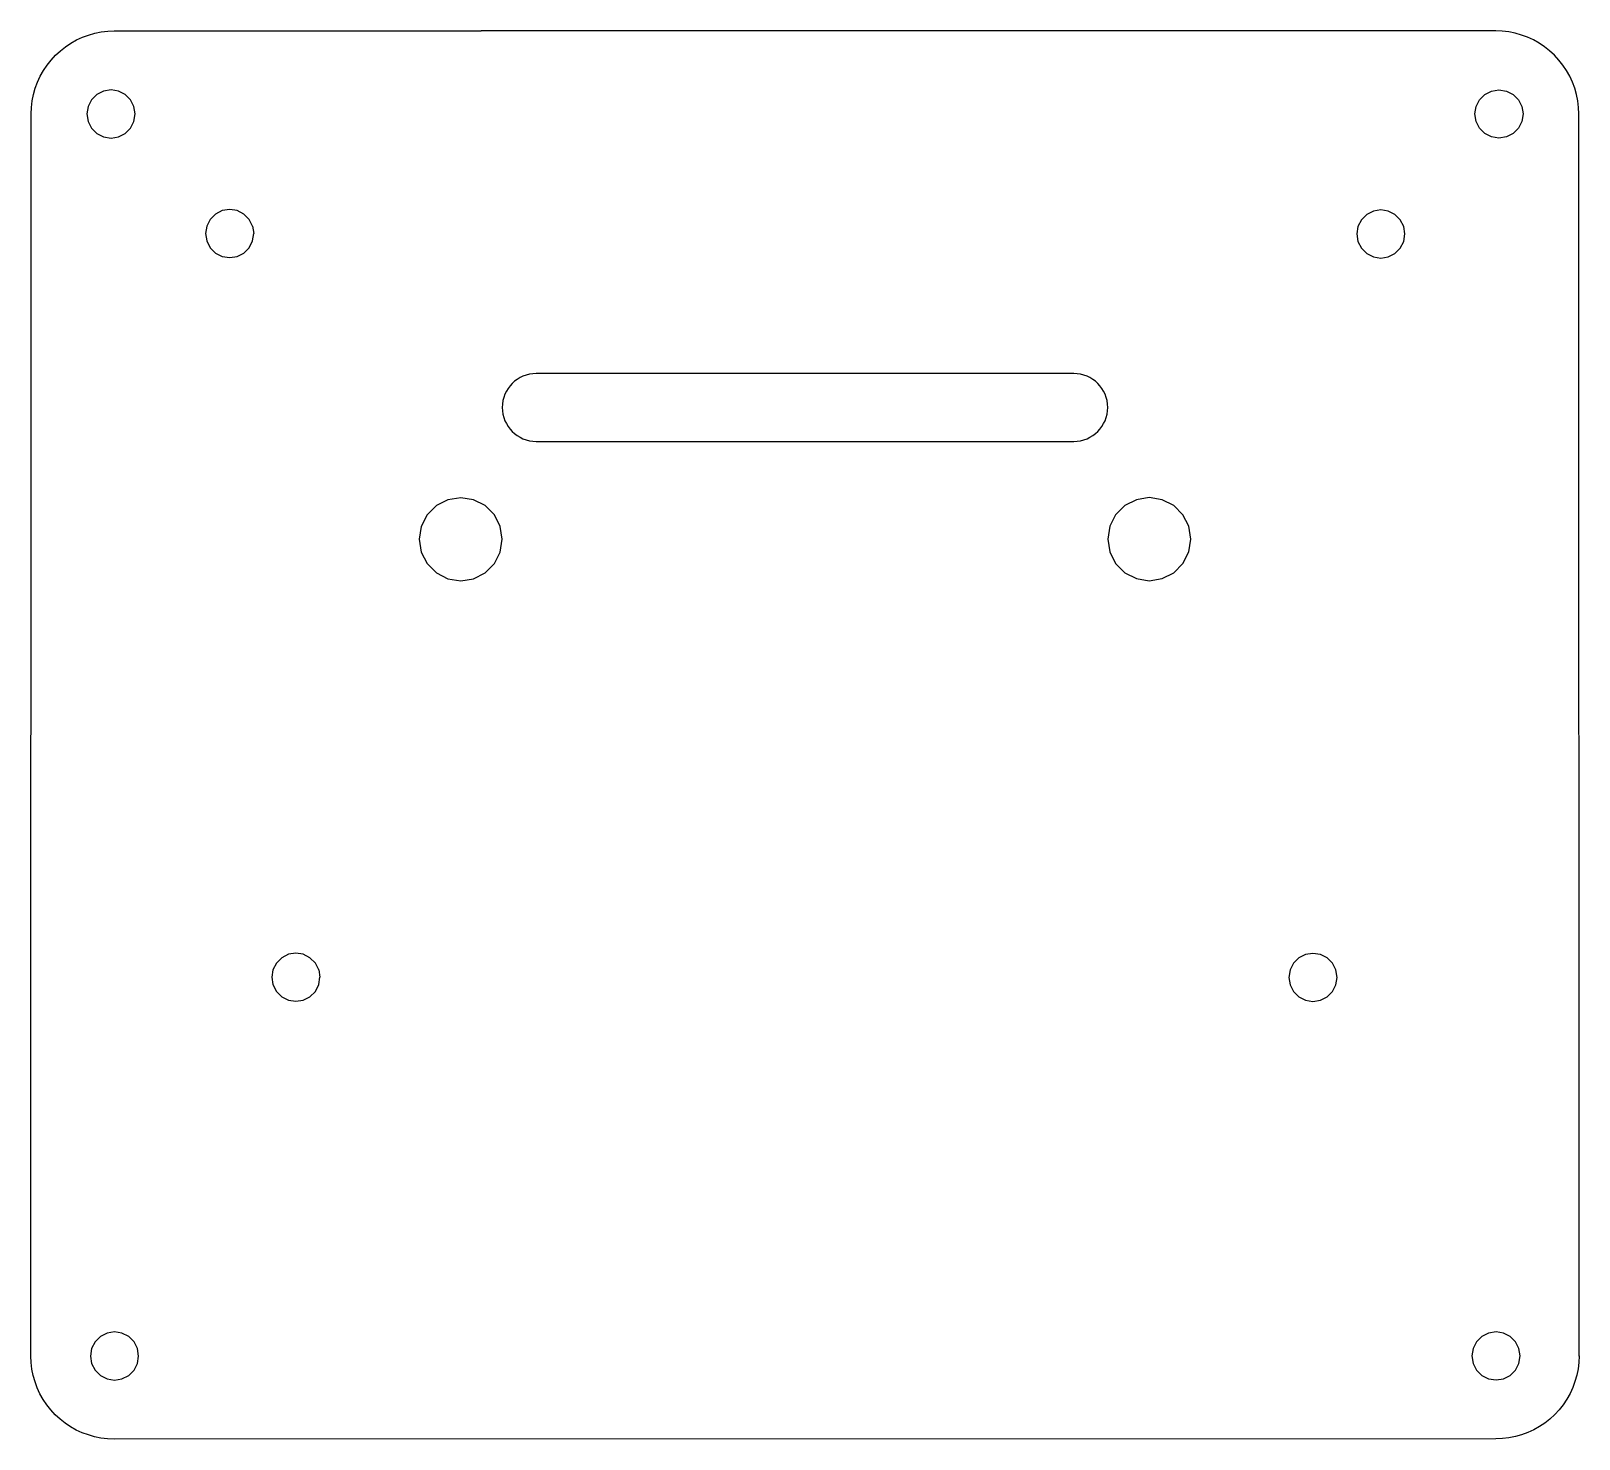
# Model space of a CAD drawing. Header units: millimetres. Extents: x 543.7 to 636.9, y 65.5 to 150.3.
import ezdxf

# ---------------------------------------------------------------- set-up
doc = ezdxf.new("R2010")
doc.units = ezdxf.units.MM
doc.header["$MEASUREMENT"] = 0
doc.layers.get('0').update_dxf_attribs({"lineweight": 0})

msp = doc.modelspace()

# ---------------------------------------------------------------- linework, layer by layer
at = {"color": 7, "lineweight": 25}
for p, q in [((547.149, 150.028), (547.527, 150.134)), ((547.527, 150.134), (547.911, 150.21)), ((547.911, 150.21), (548.301, 150.257)), ((548.301, 150.257), (548.695, 150.272)), ((548.695, 150.272), (570.775, 150.272)), ((631.875, 150.272), (570.775, 150.272)), ((632.269, 150.257), (631.875, 150.272)), ((632.659, 150.21), (632.269, 150.257)), ((633.043, 150.134), (632.659, 150.21)), ((633.421, 150.028), (633.043, 150.134)), ((545.447, 149.075), (545.756, 149.317)), ((545.756, 149.317), (546.081, 149.537)), ((546.081, 149.537), (546.424, 149.728)), ((546.424, 149.728), (546.781, 149.892)), ((546.781, 149.892), (547.149, 150.028)), ((633.789, 149.892), (633.421, 150.028)), ((634.146, 149.728), (633.789, 149.892)), ((634.489, 149.537), (634.146, 149.728)), ((634.814, 149.317), (634.489, 149.537)), ((635.123, 149.075), (634.814, 149.317)), ((544.649, 148.211), (544.892, 148.519)), ((544.892, 148.519), (545.159, 148.807)), ((545.159, 148.807), (545.447, 149.075)), ((635.411, 148.807), (635.123, 149.075)), ((635.678, 148.519), (635.411, 148.807)), ((635.921, 148.211), (635.678, 148.519)), ((544.075, 147.185), (544.239, 147.542)), ((544.239, 147.542), (544.43, 147.886)), ((544.43, 147.886), (544.649, 148.211)), ((636.14, 147.886), (635.921, 148.211)), ((636.331, 147.542), (636.14, 147.886)), ((636.495, 147.185), (636.331, 147.542)), ((543.756, 146.055), (543.832, 146.44)), ((543.832, 146.44), (543.938, 146.818)), ((543.938, 146.818), (544.075, 147.185)), ((547.646, 146.445), (547.325, 146.124)), ((548.05, 146.65), (547.646, 146.445)), ((548.499, 146.722), (548.05, 146.65)), ((548.947, 146.65), (548.499, 146.722)), ((549.352, 146.445), (548.947, 146.65)), ((549.671, 146.124), (549.352, 146.445)), ((630.899, 146.124), (631.218, 146.445)), ((631.218, 146.445), (631.623, 146.65)), ((631.623, 146.65), (632.071, 146.722)), ((632.071, 146.722), (632.52, 146.65)), ((632.52, 146.65), (632.924, 146.445)), ((632.924, 146.445), (633.245, 146.124)), ((636.632, 146.818), (636.495, 147.185)), ((636.738, 146.44), (636.632, 146.818)), ((636.814, 146.055), (636.738, 146.44)), ((543.694, 145.271), (543.709, 145.666)), ((543.709, 145.666), (543.756, 146.055)), ((547.119, 145.72), (547.048, 145.271)), ((547.325, 146.124), (547.119, 145.72)), ((549.878, 145.72), (549.671, 146.124)), ((549.948, 145.271), (549.878, 145.72)), ((630.622, 145.271), (630.692, 145.72)), ((630.692, 145.72), (630.899, 146.124)), ((633.245, 146.124), (633.451, 145.72)), ((633.451, 145.72), (633.522, 145.271)), ((636.861, 145.666), (636.814, 146.055)), ((636.876, 145.271), (636.861, 145.666)), ((543.675, 70.462), (543.694, 145.271)), ((547.048, 145.271), (547.119, 144.823)), ((547.119, 144.823), (547.325, 144.418)), ((549.671, 144.418), (549.878, 144.823)), ((549.878, 144.823), (549.948, 145.271)), ((630.692, 144.823), (630.622, 145.271)), ((630.899, 144.418), (630.692, 144.823)), ((633.451, 144.823), (633.245, 144.418)), ((633.522, 145.271), (633.451, 144.823)), ((636.895, 70.462), (636.876, 145.271)), ((547.325, 144.418), (547.646, 144.098)), ((547.646, 144.098), (548.05, 143.891)), ((548.05, 143.891), (548.499, 143.821)), ((548.499, 143.821), (548.947, 143.891)), ((548.947, 143.891), (549.352, 144.098)), ((549.352, 144.098), (549.671, 144.418)), ((631.218, 144.098), (630.899, 144.418)), ((631.623, 143.891), (631.218, 144.098)), ((632.071, 143.821), (631.623, 143.891)), ((632.52, 143.891), (632.071, 143.821)), ((632.924, 144.098), (632.52, 143.891)), ((633.245, 144.418), (632.924, 144.098)), ((554.467, 138.923), (554.262, 138.517)), ((554.788, 139.244), (554.467, 138.923)), ((555.192, 139.449), (554.788, 139.244)), ((555.641, 139.519), (555.192, 139.449)), ((556.089, 139.449), (555.641, 139.519)), ((556.492, 139.244), (556.089, 139.449)), ((556.814, 138.923), (556.492, 139.244)), ((557.02, 138.517), (556.814, 138.923)), ((624.108, 139.217), (623.787, 138.896)), ((624.511, 139.422), (624.108, 139.217)), ((624.961, 139.493), (624.511, 139.422)), ((625.409, 139.422), (624.961, 139.493)), ((625.812, 139.217), (625.409, 139.422)), ((626.134, 138.896), (625.812, 139.217)), ((554.262, 138.517), (554.19, 138.07)), ((554.19, 138.07), (554.262, 137.622)), ((557.02, 138.517), (557.091, 138.07)), ((557.02, 137.622), (557.091, 138.07)), ((623.581, 138.491), (623.51, 138.043)), ((623.51, 138.043), (623.581, 137.595)), ((623.787, 138.896), (623.581, 138.491)), ((626.34, 138.491), (626.134, 138.896)), ((626.41, 138.043), (626.34, 138.491)), ((626.34, 137.595), (626.41, 138.043)), ((554.262, 137.622), (554.467, 137.217)), ((554.467, 137.217), (554.788, 136.895)), ((556.492, 136.895), (556.814, 137.217)), ((556.814, 137.217), (557.02, 137.622)), ((623.581, 137.595), (623.787, 137.19)), ((623.787, 137.19), (624.108, 136.869)), ((625.812, 136.869), (626.134, 137.19)), ((626.134, 137.19), (626.34, 137.595)), ((554.788, 136.895), (555.192, 136.69)), ((555.192, 136.69), (555.641, 136.618)), ((555.641, 136.618), (556.089, 136.69)), ((556.089, 136.69), (556.492, 136.895)), ((624.108, 136.869), (624.511, 136.664)), ((624.511, 136.664), (624.961, 136.592)), ((624.961, 136.592), (625.409, 136.664)), ((625.409, 136.664), (625.812, 136.869)), ((569.557, 122.161), (568.782, 122.037)), ((570.329, 122.037), (569.557, 122.161)), ((611.015, 122.162), (610.241, 122.039)), ((611.787, 122.039), (611.015, 122.162)), ((568.086, 121.684), (567.533, 121.13)), ((568.782, 122.037), (568.086, 121.684)), ((571.027, 121.684), (570.329, 122.037)), ((571.578, 121.13), (571.027, 121.684)), ((609.545, 121.685), (608.992, 121.131)), ((610.241, 122.039), (609.545, 121.685)), ((612.486, 121.685), (611.787, 122.039)), ((613.037, 121.131), (612.486, 121.685)), ((567.179, 120.434), (567.056, 119.66)), ((567.533, 121.13), (567.179, 120.434)), ((571.934, 120.434), (571.578, 121.13)), ((572.056, 119.66), (571.934, 120.434)), ((608.638, 120.435), (608.514, 119.661)), ((608.992, 121.131), (608.638, 120.435)), ((613.393, 120.435), (613.037, 121.131)), ((613.514, 119.661), (613.393, 120.435)), ((567.056, 119.66), (567.179, 118.887)), ((571.934, 118.887), (572.056, 119.66)), ((608.514, 119.661), (608.638, 118.889)), ((613.393, 118.889), (613.514, 119.661)), ((567.179, 118.887), (567.533, 118.189)), ((571.578, 118.189), (571.934, 118.887)), ((608.638, 118.889), (608.992, 118.19)), ((613.037, 118.19), (613.393, 118.889)), ((567.533, 118.189), (568.086, 117.638)), ((568.086, 117.638), (568.782, 117.282)), ((570.329, 117.282), (571.027, 117.638)), ((571.027, 117.638), (571.578, 118.189)), ((608.992, 118.19), (609.545, 117.639)), ((609.545, 117.639), (610.241, 117.283)), ((611.787, 117.283), (612.486, 117.639)), ((612.486, 117.639), (613.037, 118.19)), ((568.782, 117.282), (569.557, 117.161)), ((569.557, 117.161), (570.329, 117.282)), ((610.241, 117.283), (611.015, 117.162)), ((611.015, 117.162), (611.787, 117.283)), ((558.773, 94.453), (558.452, 94.132)), ((559.177, 94.658), (558.773, 94.453)), ((559.626, 94.728), (559.177, 94.658)), ((560.074, 94.658), (559.626, 94.728)), ((560.477, 94.453), (560.074, 94.658)), ((560.799, 94.132), (560.477, 94.453)), ((620.021, 94.439), (619.7, 94.118)), ((620.425, 94.645), (620.021, 94.439)), ((620.874, 94.715), (620.425, 94.645)), ((621.322, 94.645), (620.874, 94.715)), ((621.725, 94.439), (621.322, 94.645)), ((622.047, 94.118), (621.725, 94.439)), ((558.246, 93.727), (558.175, 93.279)), ((558.175, 93.279), (558.246, 92.831)), ((558.452, 94.132), (558.246, 93.727)), ((561.005, 93.727), (560.799, 94.132)), ((561.005, 93.727), (561.076, 93.279)), ((561.005, 92.831), (561.076, 93.279)), ((619.495, 93.713), (619.423, 93.265)), ((619.423, 93.265), (619.495, 92.817)), ((619.7, 94.118), (619.495, 93.713)), ((622.253, 93.713), (622.047, 94.118)), ((622.324, 93.265), (622.253, 93.713)), ((622.253, 92.817), (622.324, 93.265)), ((558.246, 92.831), (558.452, 92.426)), ((558.452, 92.426), (558.773, 92.105)), ((560.477, 92.105), (560.799, 92.426)), ((560.799, 92.426), (561.005, 92.831)), ((619.495, 92.817), (619.7, 92.412)), ((619.7, 92.412), (620.021, 92.091)), ((621.725, 92.091), (622.047, 92.412)), ((622.047, 92.412), (622.253, 92.817)), ((558.773, 92.105), (559.177, 91.899)), ((559.177, 91.899), (559.626, 91.828)), ((559.626, 91.828), (560.074, 91.899)), ((560.074, 91.899), (560.477, 92.105)), ((620.021, 92.091), (620.425, 91.886)), ((620.425, 91.886), (620.874, 91.814)), ((620.874, 91.814), (621.322, 91.886)), ((621.322, 91.886), (621.725, 92.091)), ((548.259, 71.841), (547.856, 71.636)), ((548.709, 71.912), (548.259, 71.841)), ((549.156, 71.841), (548.709, 71.912)), ((549.562, 71.636), (549.156, 71.841)), ((631.446, 71.848), (631.042, 71.643)), ((631.895, 71.92), (631.446, 71.848)), ((632.343, 71.848), (631.895, 71.92)), ((632.748, 71.643), (632.343, 71.848)), ((547.329, 70.911), (547.258, 70.461)), ((547.534, 71.315), (547.329, 70.911)), ((547.856, 71.636), (547.534, 71.315)), ((549.881, 71.315), (549.562, 71.636)), ((550.088, 70.911), (549.881, 71.315)), ((550.158, 70.461), (550.088, 70.911)), ((630.515, 70.918), (630.444, 70.469)), ((630.721, 71.322), (630.515, 70.918)), ((631.042, 71.643), (630.721, 71.322)), ((633.068, 71.322), (632.748, 71.643)), ((633.274, 70.918), (633.068, 71.322)), ((633.345, 70.469), (633.274, 70.918)), ((543.69, 70.069), (543.675, 70.462)), ((543.737, 69.679), (543.69, 70.069)), ((547.258, 70.461), (547.329, 70.013)), ((547.329, 70.013), (547.534, 69.608)), ((549.881, 69.608), (550.088, 70.013)), ((550.088, 70.013), (550.158, 70.461)), ((630.444, 70.469), (630.515, 70.021)), ((630.515, 70.021), (630.721, 69.616)), ((633.068, 69.616), (633.274, 70.021)), ((633.274, 70.021), (633.345, 70.469)), ((636.88, 70.078), (636.833, 69.688)), ((636.895, 70.469), (636.88, 70.078)), ((543.813, 69.294), (543.737, 69.679)), ((543.919, 68.916), (543.813, 69.294)), ((547.534, 69.608), (547.856, 69.289)), ((547.856, 69.289), (548.259, 69.082)), ((548.259, 69.082), (548.709, 69.012)), ((548.709, 69.012), (549.156, 69.082)), ((549.156, 69.082), (549.562, 69.289)), ((549.562, 69.289), (549.881, 69.608)), ((630.721, 69.616), (631.042, 69.296)), ((631.042, 69.296), (631.446, 69.089)), ((631.446, 69.089), (631.895, 69.019)), ((631.895, 69.019), (632.343, 69.089)), ((632.343, 69.089), (632.748, 69.296)), ((632.748, 69.296), (633.068, 69.616)), ((636.756, 69.302), (636.65, 68.925)), ((636.833, 69.688), (636.756, 69.302)), ((544.055, 68.548), (543.919, 68.916)), ((544.219, 68.193), (544.055, 68.548)), ((544.411, 67.849), (544.219, 68.193)), ((636.351, 68.201), (636.158, 67.858)), ((636.515, 68.557), (636.351, 68.201)), ((636.65, 68.925), (636.515, 68.557)), ((544.63, 67.523), (544.411, 67.849)), ((544.872, 67.214), (544.63, 67.523)), ((545.14, 66.926), (544.872, 67.214)), ((635.698, 67.223), (635.43, 66.935)), ((635.94, 67.531), (635.698, 67.223)), ((636.158, 67.858), (635.94, 67.531)), ((545.428, 66.659), (545.14, 66.926)), ((545.736, 66.416), (545.428, 66.659)), ((546.062, 66.199), (545.736, 66.416)), ((546.405, 66.006), (546.062, 66.199)), ((634.507, 66.207), (634.164, 66.014)), ((634.834, 66.425), (634.507, 66.207)), ((635.142, 66.667), (634.834, 66.425)), ((635.43, 66.935), (635.142, 66.667)), ((546.762, 65.842), (546.405, 66.006)), ((547.13, 65.705), (546.762, 65.842)), ((547.507, 65.6), (547.13, 65.705)), ((547.892, 65.523), (547.507, 65.6)), ((548.282, 65.476), (547.892, 65.523)), ((548.676, 65.461), (548.282, 65.476)), ((631.894, 65.47), (548.676, 65.461)), ((632.287, 65.485), (631.894, 65.47)), ((632.677, 65.532), (632.287, 65.485)), ((633.063, 65.609), (632.677, 65.532)), ((633.44, 65.714), (633.063, 65.609)), ((633.808, 65.85), (633.44, 65.714)), ((634.164, 66.014), (633.808, 65.85))]:
    msp.add_line(p, q, dxfattribs=at)
msp.add_open_spline([(606.472, 125.552), (606.472, 125.552), (574.097, 125.552), (574.097, 125.552), (572.97, 125.552), (572.056, 126.466), (572.056, 127.594), (572.056, 127.594), (572.056, 127.594), (572.056, 127.594), (572.056, 128.722), (572.97, 129.636), (574.097, 129.636), (574.097, 129.636), (606.472, 129.636), (606.472, 129.636), (607.6, 129.636), (608.514, 128.722), (608.514, 127.594), (608.514, 127.594), (608.514, 127.594), (608.514, 127.594), (608.514, 126.466), (607.6, 125.552), (606.472, 125.552)], degree=3, knots=[0, 0, 0, 0, 1, 1, 1, 2, 2, 2, 3, 3, 3, 4, 4, 4, 5, 5, 5, 6, 6, 6, 7, 7, 7, 8, 8, 8, 8], dxfattribs=at)

doc.saveas('drawing.dxf')
